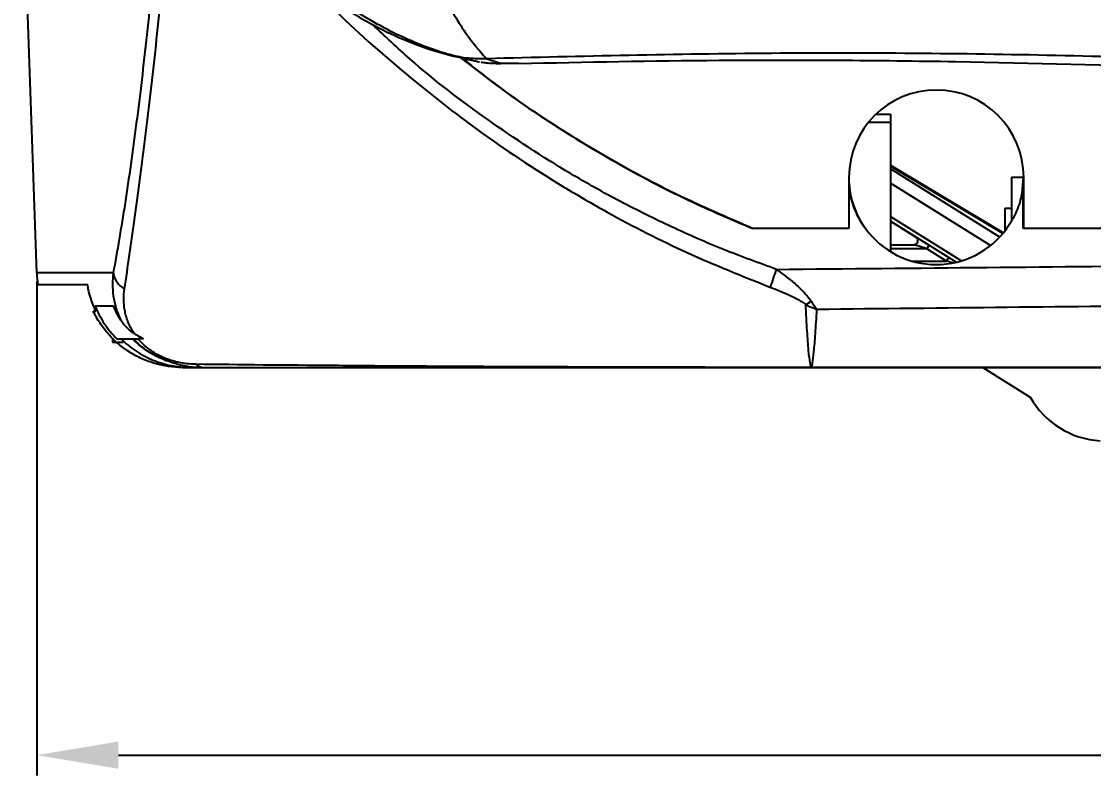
# Model space of a CAD drawing. Header units: millimetres. Extents: x 51 to 1323, y -33 to 865.
# Drawn here: x 54.4 to 185.6, y 27.5 to 119.8 of the extents above; entities that cross this region are included whole.
import ezdxf

# ---------------------------------------------------------------- set-up
doc = ezdxf.new("R2010")
doc.units = ezdxf.units.MM
doc.header["$LTSCALE"] = 20
doc.layers.add('____', color=7, linetype='Continuous')
doc.styles.add('style1', font='gbeitc.shx')
doc.styles.add('유형1', font='gbeitc.shx', dxfattribs={"height": 8})
doc.dimstyles.new('ISO-25', dxfattribs={"dimtxt": 2.5, "dimasz": 3, "dimexe": 1.25, "dimexo": 0.5, "dimgap": 1, "dimtad": 3, "dimtoh": 1, "dimdsep": 46, "dimtxsty": '유형1', "dimcen": 2.5, "dimclrd": 5, "dimclre": 5, "dimclrt": 5, "dimadec": 0, "dimazin": 0, "dimtfac": 1, "dimtmove": 0, "dimatfit": 3, "dimfxl": 1, "dimarcsym": 0})

# ---------------------------------------------------------------- blocks, each defined once
blk = doc.blocks.new('*D5')
at = {"layer": '____', "color": 2, "lineweight": -2, "transparency": 16777216}
for p, q in [((582.85, 113.34), (582.85, 27.45)), ((56.25, 88.01), (56.25, 27.45)), ((66.25, 29.95), (572.85, 29.95))]:
    blk.add_line(p, q, dxfattribs=at)
at = {"layer": '____', "color": 2, "transparency": 16777216}
for points in [[(66.25, 31.62), (66.25, 28.28), (56.25, 29.95)], [(572.85, 31.62), (572.85, 28.28), (582.85, 29.95)]]:
    blk.add_solid(points, dxfattribs=at)
at = {"layer": 'Defpoints', "color": 0, "transparency": 16777216}
for p in [(582.85, 114.34), (56.25, 89.01), (582.85, 29.95)]:
    blk.add_point(p, dxfattribs=at)
at = {"layer": '____', "color": 2, "transparency": 16777216, "insert": (319.55, 36.95), "char_height": 12, "attachment_point": 5, "style": 'style1'}
blk.add_mtext('527', dxfattribs=at)

msp = doc.modelspace()

# ---------------------------------------------------------------- linework, layer by layer
at = {"color": 7, "linetype": 'Continuous', "lineweight": 25}
for p, q in [((56.25, 89.01), (54.38, 142.55)), ((114.61, 114.69), (115.27, 114.71)), ((115.27, 114.71), (115.27, 114.7)), ((158.96, 108.43), (160.74, 108.43)), ((160.74, 108.43), (160.74, 107.43)), ((160.74, 107.43), (158.04, 107.43)), ((160.74, 107.43), (160.74, 91.62)), ((160.74, 102.19), (174.57, 93.9)), ((174.51, 93.82), (160.74, 102.08)), ((174.14, 93.4), (160.74, 101.77)), ((155.66, 100.7), (155.66, 94.43)), ((172.99, 92.35), (160.74, 100)), ((175.54, 100.73), (175.54, 95.42)), ((175.54, 100.73), (177.04, 100.73)), ((177.04, 100.73), (177.06, 100.73)), ((177.06, 94.43), (177.06, 100.7)), ((155.66, 98.43), (155.67, 98.43)), ((155.67, 98.45), (155.67, 94.43)), ((155.87, 98.45), (155.67, 98.45)), ((155.87, 98.45), (155.89, 98.43)), ((176.97, 98.45), (176.77, 98.45)), ((176.97, 94.43), (176.97, 98.45)), ((176.97, 98.45), (176.99, 98.43)), ((176.99, 94.43), (176.99, 98.43)), ((176.99, 98.43), (177.06, 98.43)), ((160.74, 95.93), (169.45, 90.49)), ((174.74, 96.93), (174.74, 94.11)), ((174.74, 96.93), (175.54, 96.93)), ((160.74, 95.34), (163.87, 93.39)), ((168.79, 90.32), (160.74, 95.34)), ((155.66, 94.43), (143.91, 94.43)), ((155.67, 94.43), (155.66, 94.43)), ((157.69, 94.43), (157.68, 94.43)), ((163.87, 93.39), (163.87, 93.39)), ((174.96, 94.43), (174.99, 94.43)), ((174.96, 94.43), (174.98, 94.42)), ((177.06, 94.43), (176.97, 94.43)), ((182.96, 94.43), (177.06, 94.43)), ((195.1, 94.43), (182.96, 94.43)), ((160.74, 92.46), (163.61, 92.46)), ((165.21, 91.96), (160.74, 91.96)), ((165.21, 91.96), (165.47, 92.39)), ((167.61, 90.46), (165.21, 91.96)), ((165.47, 92.39), (167.88, 90.89)), ((167.61, 90.46), (167.88, 90.89)), ((163.34, 90.46), (167.61, 90.46)), ((65.54, 81.02), (65.54, 80.53)), ((65.54, 80.53), (66.84, 80.53)), ((66.56, 80.93), (67.97, 80.93)), ((68.1, 80.93), (68.62, 80.93)), ((75.09, 77.43), (76.33, 77.43)), ((150.92, 77.43), (213.04, 77.43)), ((213.04, 77.43), (151.06, 77.43)), ((172.04, 77.43), (177.86, 73.8))]:
    msp.add_line(p, q, dxfattribs=at)
at = {"color": 7, "linetype": 'Continuous', "lineweight": 25, "flags": 128}
for points in [[(155.65, 100.22), (155.82, 98.77), (155.91, 98.36)], [(176.79, 98.42), (176.86, 98.77), (177.04, 100.73)], [(163.61, 92.46), (163.77, 92.49), (163.86, 92.53)]]:
    msp.add_lwpolyline(points, dxfattribs=at)
at = {"color": 7, "linetype": 'Continuous', "lineweight": 25}
for centre, radius, start, end in [((166.36, 100.7), 10.7, 0, 180), ((166.34, 100.73), 10.7, 192.4128, 216.0708), ((166.34, 100.73), 10.7, 216.0708, 323.9292), ((163.61, 92.96), 0.5, 299.9008, 58), ((163.61, 92.96), 0.5, 299.9008, 58), ((400.12, 1.04), 268.33, 160.7641, 161.2562), ((68.25, 89.43), 12, 182, 189.1102), ((68.32, 89.41), 2.72, 188.2372, 241.0633), ((149.15, 88.26), 3.32, 290.7584, 304.6023), ((76.72, 78.93), 1.5, 228.0363, 268.7599), ((150.92, 77.58), 0.145, 264.6203, 269.9955), ((151.07, 78.95), 1.51, 268.5978, 269.1167), ((187.02, 78.93), 10.5, 209.2713, 266.7179)]:
    msp.add_arc(centre, radius, start, end, dxfattribs=at)
for centre, major_axis, ratio, start_param, end_param in [((165.47, 92.39), (1.6, -1), 0.000016, 1.570771, 3.141584), ((165.21, 91.96), (1.6, -0.5), 0.00001, 1.570764, 3.141577), ((167.88, 90.89), (1.6, -1), 0.000016, 0.964501, 1.570771), ((-1373.73, 121.32), (2721.37, -0.66), 0.013961, 5.305242, 5.328169), ((167.61, 90.46), (1.6, -0.5), 0.00001, 1.079491, 1.570764), ((-1373.64, 121.43), (2721.37, -0.77), 0.016166, 5.30741, 5.328151)]:
    msp.add_ellipse(centre, major_axis=major_axis, ratio=ratio, start_param=start_param, end_param=end_param, dxfattribs=at)
for points, knots in [([(76.84, 142.7), (77.45, 141.23), (78.62, 138.45), (80.78, 134.73), (82.98, 131.59), (85.15, 128.98), (87.2, 126.85), (89.61, 124.63), (92.83, 122.1), (96.8, 119.62), (101.1, 117.55), (105.39, 115.95), (108.48, 115.28), (110.04, 114.94)], [0, 0, 0, 0, 0.1053249, 0.2000059, 0.2848345, 0.3599105, 0.4250467, 0.4809394, 0.5769679, 0.6971697, 0.7903072, 0.893869, 1, 1, 1, 1]), ([(100.59, 135.77), (100.59, 135.77), (101.02, 134.51), (101.93, 132.01), (103.3, 128.6), (104.81, 125.25), (106.44, 122.07), (107.96, 119.55), (109.31, 117.6), (110.36, 116.27), (111.04, 115.53), (111.26, 115.3), (111.32, 115.24), (111.32, 115.24)], [0, 0, 0, 0, 0.000002, 0.124408, 0.248837, 0.353028, 0.496865, 0.64067, 0.723598, 0.850916, 0.951035, 0.999998, 1, 1, 1, 1]), ([(70.89, 130.22), (70.53, 126.02), (70.14, 122.02), (69.32, 114.4), (68.89, 110.77), (68, 103.89), (67.54, 100.63), (66.83, 96.03), (66.59, 94.55), (66.1, 91.7), (65.86, 90.33), (65.62, 89.02)], [0, 0, 0, 0, 0.25, 0.25, 0.5, 0.5, 0.75, 0.75, 0.875, 0.875, 1, 1, 1, 1]), ([(67, 87.02), (67.2, 88.38), (67.41, 89.79), (67.84, 92.72), (68.06, 94.25), (68.71, 98.96), (69.15, 102.29), (70.01, 109.31), (70.44, 113), (71.27, 120.75), (71.67, 124.8), (72.06, 129.05)], [0, 0, 0, 0, 0.125, 0.125, 0.25, 0.25, 0.5, 0.5, 0.75, 0.75, 1, 1, 1, 1]), ([(88.96, 125.27), (89.74, 124.4), (93.26, 120.5), (100.31, 114.18), (110.07, 106.41), (118.82, 100.62), (127.41, 95.64), (135.8, 91.34), (142.61, 88.62), (146.03, 87.26)], [0, 0, 0, 0, 0.050654, 0.227823, 0.409711, 0.591602, 0.68207, 0.840606, 1, 1, 1, 1]), ([(106.93, 115.69), (106.83, 115.72), (106.49, 115.82), (105.39, 116.16), (103.31, 116.89), (100.42, 118.12), (97.14, 119.87), (93.99, 121.9), (92.03, 123.46), (91.04, 124.24)], [0, 0, 0, 0, 0.0272527, 0.0978609, 0.2120118, 0.4122556, 0.6126801, 0.8063975, 1, 1, 1, 1]), ([(146.78, 89.44), (144.61, 90.23), (140.27, 91.81), (133.91, 94.61), (127.66, 97.7), (120.08, 101.95), (111.39, 107.66), (103.3, 113.8), (98.87, 118), (97.36, 119.42)], [0, 0, 0, 0, 0.1188871, 0.2377751, 0.3578713, 0.4779689, 0.685635, 0.8933045, 1, 1, 1, 1]), ([(110.04, 114.92), (110.06, 114.92), (110.23, 114.88), (109.52, 115.02), (108.35, 115.28), (107.36, 115.57), (106.93, 115.69)], [0, 0, 0, 0, 0.061205, 0.391121, 0.735993, 1, 1, 1, 1]), ([(320.01, 105.17), (308.48, 106.58), (285.4, 109.4), (250.66, 112.43), (215.86, 114.59), (181.02, 115.77), (146.16, 116.08), (122.94, 115.52), (111.32, 115.24)], [0, 0, 0, 0, 0.166592, 0.333274, 0.499978, 0.666629, 0.833256, 1, 1, 1, 1]), ([(143.91, 94.43), (140.73, 95.81), (134.34, 98.56), (125.19, 103.55), (116.36, 109.1), (110.84, 113.31), (108.08, 115.42)], [0, 0, 0, 0, 0.249579, 0.50043, 0.750008, 1, 1, 1, 1]), ([(108.27, 115.37), (109.32, 114.51), (112.92, 111.56), (119.55, 107.05), (128.12, 101.87), (136.29, 97.67), (141.65, 95.4), (143.91, 94.43)], [0, 0, 0, 0, 0.098243, 0.336541, 0.579359, 0.822177, 1, 1, 1, 1]), ([(110.04, 114.92), (110.14, 114.9), (110.28, 114.87), (110.42, 114.86), (110.45, 114.85)], [0, 0, 0, 0, 0.763626, 1, 1, 1, 1]), ([(110.65, 114.82), (110.65, 114.82), (110.64, 114.82), (110.89, 114.78), (111.35, 114.73), (111.97, 114.68), (112.62, 114.66), (113.03, 114.66), (113.21, 114.67)], [0, 0, 0, 0, 0.108603, 0.293298, 0.479874, 0.667987, 0.855764, 1, 1, 1, 1]), ([(111.32, 115.24), (111.75, 115.1), (112.62, 114.8), (113.01, 114.71), (113.21, 114.67)], [0, 0, 0, 0, 0.49767, 1, 1, 1, 1]), ([(113.21, 114.67), (113.43, 114.67), (113.77, 114.68), (114.03, 114.68), (114.13, 114.68)], [0, 0, 0, 0, 0.652539, 1, 1, 1, 1]), ([(114.13, 114.68), (114.19, 114.68), (114.32, 114.68), (114.49, 114.69), (114.59, 114.69), (114.61, 114.69)], [0, 0, 0, 0, 0.446109, 0.891843, 1, 1, 1, 1]), ([(115.27, 114.65), (123.44, 114.82), (141.27, 115.18), (168.48, 114.98), (196.6, 114.24), (223.88, 112.94), (250.28, 111.17), (275.79, 108.94), (298.55, 106.58), (312.77, 104.77), (318.81, 104)], [0, 0, 0, 0, 0.120173, 0.262158, 0.400078, 0.5339, 0.663596, 0.789145, 0.910526, 1, 1, 1, 1]), ([(157.68, 94.43), (157.24, 95.03), (156.87, 95.67), (156.42, 96.68), (156.28, 97.02), (156.05, 97.72), (155.95, 98.08), (155.87, 98.45)], [0, 0, 0, 0, 0.5, 0.5, 0.75, 0.75, 1, 1, 1, 1]), ([(176.77, 98.45), (176.61, 97.72), (176.38, 97.02), (175.93, 96.02), (175.76, 95.69), (175.38, 95.05), (175.18, 94.73), (174.96, 94.43)], [0, 0, 0, 0, 0.5, 0.5, 0.75, 0.75, 1, 1, 1, 1]), ([(146.78, 89.44), (147.19, 89.15), (147.6, 88.84), (148.41, 88.22), (148.8, 87.9), (149.53, 87.25), (149.88, 86.92), (150.53, 86.23), (150.82, 85.88), (151.04, 85.53)], [0, 0, 0, 0, 0.25, 0.25, 0.5, 0.5, 0.75, 0.75, 1, 1, 1, 1]), ([(65.62, 89.02), (62.5, 89.02), (60.16, 89.02), (58.21, 89.01), (57.87, 89.01), (57.28, 89.01), (57.04, 89.01), (56.45, 89.01), (56.25, 89.01), (56.25, 89.01)], [0, 0, 0, 0, 0.5, 0.5, 0.625, 0.625, 0.75, 0.75, 1, 1, 1, 1]), ([(65.62, 89.02), (65.5, 88.1), (65.49, 87.16), (65.7, 85.7), (65.8, 85.21), (66.03, 84.46), (66.11, 84.21), (66.31, 83.7), (66.42, 83.45), (66.55, 83.2)], [0, 0, 0, 0, 0.5, 0.5, 0.75, 0.75, 0.875, 0.875, 1, 1, 1, 1]), ([(62.49, 87.53), (60.46, 87.53), (58.94, 87.53), (56.91, 87.53), (56.4, 87.53), (56.4, 87.53)], [0, 0, 0, 0, 0.5, 0.5, 1, 1, 1, 1]), ([(68.17, 81.6), (68.01, 81.84), (67.87, 82.08), (67.62, 82.57), (67.51, 82.81), (67.33, 83.28), (67.25, 83.52), (67.12, 83.98), (67.07, 84.21), (66.95, 84.89), (66.91, 85.33), (66.9, 86.19), (66.94, 86.61), (67, 87.02)], [0, 0, 0, 0, 0.125, 0.125, 0.25, 0.25, 0.375, 0.375, 0.5, 0.5, 0.75, 0.75, 1, 1, 1, 1]), ([(146.03, 87.26), (146.41, 87.12), (146.8, 86.97), (147.55, 86.66), (147.93, 86.49), (148.66, 86.15), (149.02, 85.98), (149.54, 85.69), (149.71, 85.59), (150.04, 85.38), (150.19, 85.27), (150.33, 85.16)], [0, 0, 0, 0, 0.25, 0.25, 0.5, 0.5, 0.75, 0.75, 0.875, 0.875, 1, 1, 1, 1]), ([(74.09, 77.43), (72.94, 77.43), (71.82, 77.59), (70.19, 78.06), (69.65, 78.26), (68.61, 78.73), (68.11, 78.99), (67.4, 79.45), (67.16, 79.6), (66.7, 79.94), (66.48, 80.12), (65.82, 80.67), (65.42, 81.07), (64.67, 81.91), (64.32, 82.36), (63.7, 83.31), (63.41, 83.81), (63.17, 84.33)], [0, 0, 0, 0, 0.25, 0.25, 0.375, 0.375, 0.5, 0.5, 0.5625, 0.5625, 0.625, 0.625, 0.75, 0.75, 0.875, 0.875, 1, 1, 1, 1]), ([(63.4, 84.93), (63.71, 84.18), (64.08, 83.47), (64.75, 82.47), (64.99, 82.15), (65.51, 81.52), (65.78, 81.22), (66.07, 80.93)], [0, 0, 0, 0, 0.5, 0.5, 0.75, 0.75, 1, 1, 1, 1]), ([(150.33, 85.16), (150.39, 83.95), (150.45, 82.87), (150.54, 81.46), (150.57, 81.02), (150.63, 80.23), (150.66, 79.86), (150.75, 78.88), (150.8, 78.38), (150.92, 77.67), (150.97, 77.48), (151.03, 77.43)], [0, 0, 0, 0, 0.25, 0.25, 0.375, 0.375, 0.5, 0.5, 0.75, 0.75, 1, 1, 1, 1]), ([(151.06, 77.43), (151.08, 77.45), (151.11, 77.51), (151.16, 77.7), (151.19, 77.82), (151.27, 78.31), (151.33, 78.78), (151.41, 79.68), (151.44, 80.01), (151.5, 80.75), (151.53, 81.15), (151.62, 82.45), (151.69, 83.44), (151.75, 84.56)], [0, 0, 0, 0, 0.125, 0.125, 0.25, 0.25, 0.5, 0.5, 0.625, 0.625, 0.75, 0.75, 1, 1, 1, 1]), ([(68.17, 81.6), (67.84, 81.79), (67.54, 82.03), (66.99, 82.57), (66.75, 82.87), (66.55, 83.2)], [0, 0, 0, 0, 0.5, 0.5, 1, 1, 1, 1]), ([(66.56, 80.93), (67.13, 80.37), (67.74, 79.88), (68.72, 79.23), (69.05, 79.03), (69.75, 78.66), (70.11, 78.49), (71.21, 78.04), (71.96, 77.82), (73.5, 77.51), (74.29, 77.43), (75.09, 77.43)], [0, 0, 0, 0, 0.25, 0.25, 0.375, 0.375, 0.5, 0.5, 0.75, 0.75, 1, 1, 1, 1]), ([(68.1, 80.93), (68.24, 80.78), (68.38, 80.63), (68.69, 80.34), (68.85, 80.19), (69.35, 79.77), (69.71, 79.5), (70.1, 79.25)], [0, 0, 0, 0, 0.25, 0.25, 0.5, 0.5, 1, 1, 1, 1]), ([(68.1, 80.93), (68.13, 80.93), (68.19, 80.93), (68.38, 80.93), (68.5, 80.93), (68.67, 80.93)], [0, 0, 0, 0, 0.5, 0.5, 1, 1, 1, 1]), ([(75.72, 77.82), (75.16, 77.82), (74.56, 77.87), (73.75, 78.02), (73.59, 78.05), (73.25, 78.13), (73.08, 78.17), (72.57, 78.32), (72.23, 78.44), (71.55, 78.73), (71.23, 78.89), (70.61, 79.24), (70.31, 79.44), (69.76, 79.84), (69.51, 80.06), (69.06, 80.49), (68.85, 80.71), (68.67, 80.93)], [0, 0, 0, 0, 0.25, 0.25, 0.3125, 0.3125, 0.375, 0.375, 0.5, 0.5, 0.625, 0.625, 0.75, 0.75, 0.875, 0.875, 1, 1, 1, 1]), ([(73.4, 77.84), (72.82, 77.99), (72.25, 78.19), (71.15, 78.67), (70.62, 78.93), (70.1, 79.25)], [0, 0, 0, 0, 0.5, 0.5, 1, 1, 1, 1]), ([(73.4, 77.84), (73.98, 77.69), (74.54, 77.59), (75.37, 77.49), (75.64, 77.47), (76.17, 77.44), (76.44, 77.43), (76.69, 77.43)], [0, 0, 0, 0, 0.5, 0.5, 0.75, 0.75, 1, 1, 1, 1]), ([(150.9, 77.43), (143.99, 77.44), (137.17, 77.44), (128.83, 77.46), (127.18, 77.47), (123.88, 77.47), (122.23, 77.48), (117.35, 77.5), (114.14, 77.51), (107.82, 77.54), (104.71, 77.56), (100.11, 77.59), (98.59, 77.6), (95.58, 77.62), (94.09, 77.64), (86.73, 77.7), (81.1, 77.75), (75.72, 77.82)], [0, 0, 0, 0, 0.25, 0.25, 0.3125, 0.3125, 0.375, 0.375, 0.5, 0.5, 0.625, 0.625, 0.6875, 0.6875, 0.75, 0.75, 1, 1, 1, 1]), ([(76.69, 77.43), (81.97, 77.43), (87.51, 77.43), (94.76, 77.43), (96.22, 77.43), (99.19, 77.43), (100.69, 77.43), (105.21, 77.43), (108.28, 77.43), (114.52, 77.43), (117.69, 77.43), (122.52, 77.43), (124.14, 77.43), (127.4, 77.43), (129.05, 77.43), (137.3, 77.43), (144.06, 77.43), (150.92, 77.43)], [0, 0, 0, 0, 0.25, 0.25, 0.3125, 0.3125, 0.375, 0.375, 0.5, 0.5, 0.625, 0.625, 0.6875, 0.6875, 0.75, 0.75, 1, 1, 1, 1]), ([(151.03, 77.43), (151.03, 77.43), (151.02, 77.43), (151.02, 77.43), (151.02, 77.43), (151.01, 77.43), (151, 77.43), (151, 77.43), (150.99, 77.43), (150.98, 77.43), (150.97, 77.43), (150.96, 77.43), (150.95, 77.43), (150.93, 77.43), (150.92, 77.43), (150.9, 77.43)], [0, 0, 0, 0, 0.0000095873, 0.0000095873, 0.0000095873, 0.0000309254, 0.0000309254, 0.0000309254, 0.000053663, 0.000053663, 0.000053663, 0.000086932, 0.000086932, 0.000086932, 0.0001361009, 0.0001361009, 0.0001361009, 0.0001361009]), ([(150.92, 77.43), (150.93, 77.43), (150.95, 77.43), (150.96, 77.43), (150.97, 77.43), (150.99, 77.43), (151, 77.43), (151, 77.43), (151.01, 77.43), (151.02, 77.43), (151.02, 77.43), (151.03, 77.43), (151.03, 77.43), (151.04, 77.43), (151.04, 77.43), (151.04, 77.43)], [0, 0, 0, 0, 0.0000532901, 0.0000532901, 0.0000532901, 0.0000907696, 0.0000907696, 0.0000907696, 0.0001178167, 0.0001178167, 0.0001178167, 0.0001456497, 0.0001456497, 0.0001456497, 0.0001597997, 0.0001597997, 0.0001597997, 0.0001597997]), ([(151.03, 77.43), (151.03, 77.43), (151.04, 77.43), (151.04, 77.43), (151.04, 77.43), (151.04, 77.43), (151.04, 77.43), (151.05, 77.43), (151.05, 77.43), (151.06, 77.43)], [0, 0, 0, 0, 0.00001366719, 0.00001366719, 0.00001366719, 0.00001589134, 0.00001589134, 0.00001589134, 0.0000315798, 0.0000315798, 0.0000315798, 0.0000315798]), ([(151.04, 77.43), (151.04, 77.43), (151.05, 77.43), (151.05, 77.43), (151.05, 77.43), (151.05, 77.43), (151.05, 77.43), (151.05, 77.43), (151.05, 77.43), (151.06, 77.43)], [0, 0, 0, 0, 0.00001376686, 0.00001376686, 0.00001376686, 0.00001583104, 0.00001583104, 0.00001583104, 0.00003181, 0.00003181, 0.00003181, 0.00003181])]:
    msp.add_open_spline(points, degree=3, knots=knots, dxfattribs=at)
for points in [[(111.32, 115.24), (110.58, 115.23), (109.09, 115.2), (107.65, 115.52), (106.93, 115.69)], [(63.48, 84.33), (63, 85.35), (62.67, 86.42), (62.49, 87.53)], [(151.04, 85.53), (151.27, 85.16), (151.51, 84.83), (151.75, 84.56)], [(63.17, 84.33), (63.27, 84.33), (63.38, 84.33), (63.48, 84.33)], [(65.67, 84.93), (64.85, 84.93), (64.1, 84.93), (63.4, 84.93)], [(66.55, 83.2), (66.21, 83.75), (65.92, 84.33), (65.67, 84.93)], [(150.33, 85.16), (150.79, 84.91), (151.27, 84.71), (151.75, 84.56)], [(68.17, 81.6), (68.56, 81.37), (68.95, 81.15), (69.34, 80.93)], [(66.07, 80.93), (66.23, 80.93), (66.39, 80.93), (66.56, 80.93)], [(70.1, 79.25), (69.34, 79.73), (68.62, 80.29), (67.97, 80.93)], [(67.97, 80.93), (68.01, 80.93), (68.06, 80.93), (68.1, 80.93)], [(69.34, 80.93), (69.12, 80.93), (68.89, 80.93), (68.67, 80.93)], [(74.09, 77.43), (74.41, 77.43), (74.74, 77.43), (75.09, 77.43)]]:
    msp.add_open_spline(points, degree=3, dxfattribs=at)

# ---------------------------------------------------------------- dimensions: what is measured, and where the dimension line sits
at = {"layer": '____', "color": 2}
dim = msp.add_linear_dim(base=(582.85, 29.95), p1=(56.25, 89.01), p2=(582.85, 114.34), dimstyle='ISO-25', override={"dimtxt": 12, "dimasz": 10, "dimexe": 2.5, "dimexo": 1, "dimtoh": 0, "dimdec": 0, "dimtxsty": 'style1', "dimcen": -1, "dimclrd": 2, "dimclre": 2, "dimclrt": 2, "dimtdec": 0}, dxfattribs=at)
dim.commit()
dim.dimension.update_dxf_attribs({"geometry": '*D5', "text_midpoint": (319.55, 36.95)})

doc.saveas('drawing.dxf')
